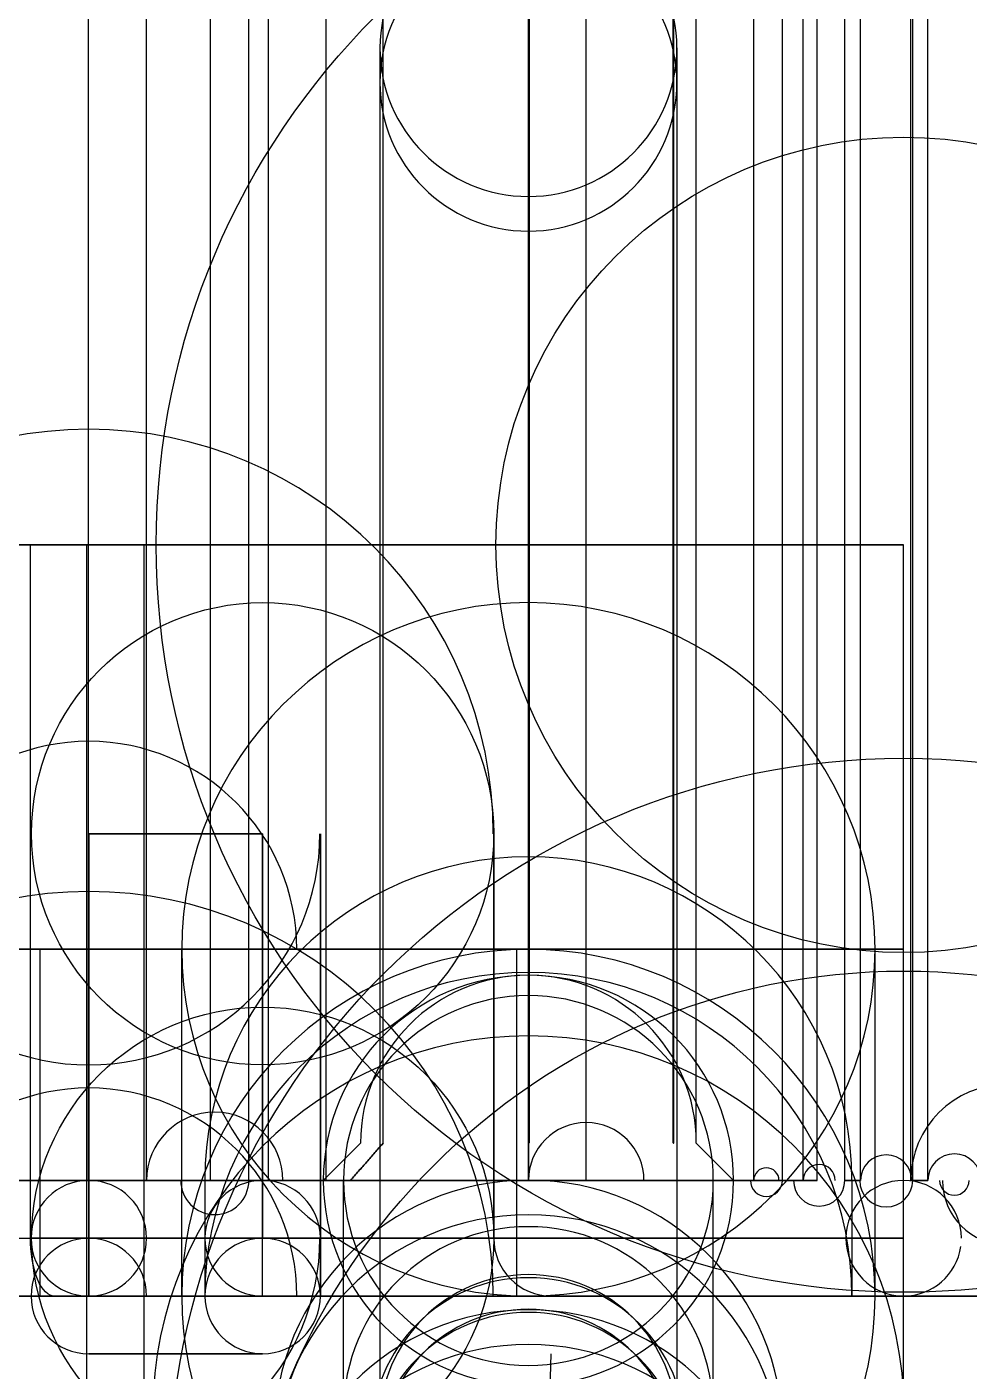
# Model space of a CAD drawing. Extents: x -93 to 93, y -188 to 102.
# Drawn here: x 73.16 to 81.31, y -104.65 to -93.02 of the extents above; entities that cross this region are included whole.
import ezdxf

# ---------------------------------------------------------------- set-up
doc = ezdxf.new("R2010")
doc.units = 0
doc.layers.add('Cut', color=7, linetype='CONTINUOUS')

msp = doc.modelspace()

# ---------------------------------------------------------------- linework, layer by layer
at = {"layer": 'Cut'}
for p, q in [((73.6935, -103, -26.2481), (73.6935, 17, -26.2481)), ((73.6935, -103, -26.2481), (73.6935, 17, -26.2481)), ((74.1935, -103, -26.7481), (74.1935, 17, -26.7481)), ((74.1935, -103, -26.7481), (74.1935, 17, -26.7481)), ((74.1954, -103, -22.5481), (74.1954, 17, -22.5481)), ((74.1954, -103, -22.5481), (74.1954, 17, -22.5481)), ((74.1954, -103, -21.1359), (74.1954, 17, -21.1359)), ((74.1954, -103, -21.1359), (74.1954, 17, -21.1359)), ((74.1954, -103, 21.1397), (74.1954, 17, 21.1397)), ((74.1954, -103, 21.1397), (74.1954, 17, 21.1397)), ((74.1954, -103, 22.5519), (74.1954, 17, 22.5519)), ((74.1954, -103, 22.5519), (74.1954, 17, 22.5519)), ((74.7491, -103, 26.7519), (74.7491, 17, 26.7519)), ((74.7491, -103, 26.7519), (74.7491, 17, 26.7519)), ((75.0805, -103, -20.6249), (75.0805, 17, -20.6249)), ((75.0805, -103, -20.6249), (75.0805, 17, -20.6249)), ((75.0805, -103, 20.6287), (75.0805, 17, 20.6287)), ((75.0805, -103, 20.6287), (75.0805, 17, 20.6287)), ((75.2491, -103, 26.2519), (75.2491, 17, 26.2519)), ((75.2491, -103, 26.2519), (75.2491, 17, 26.2519)), ((75.7491, -103, 26.7519), (75.7491, 17, 26.7519)), ((75.7491, -103, 26.7519), (75.7491, 17, 26.7519)), ((77.4999, -103, -17.3462), (77.4999, 17, -17.3462)), ((77.4999, -103, -17.3462), (77.4999, 17, -17.3462)), ((77.4999, -103, 17.35), (77.4999, 17, 17.35)), ((77.4999, -103, 17.35), (77.4999, 17, 17.35)), ((77.9999, -103, -16.8462), (77.9999, 17, -16.8462)), ((77.9999, -103, -16.8462), (77.9999, 17, -16.8462)), ((77.9999, -103, -15.1462), (77.9999, 17, -15.1462)), ((77.9999, -103, -15.1462), (77.9999, 17, -15.1462)), ((77.9999, -103, -13.6462), (77.9999, 17, -13.6462)), ((77.9999, -103, -13.6462), (77.9999, 17, -13.6462)), ((77.9999, -103, -11.9462), (77.9999, 17, -11.9462)), ((77.9999, -103, -11.9462), (77.9999, 17, -11.9462)), ((77.9999, -103, -10.4462), (77.9999, 17, -10.4462)), ((77.9999, -103, -10.4462), (77.9999, 17, -10.4462)), ((77.9999, -103, -8.74621), (77.9999, 17, -8.74621)), ((77.9999, -103, -8.74621), (77.9999, 17, -8.74621)), ((77.9999, -103, -7.24621), (77.9999, 17, -7.24621)), ((77.9999, -103, -7.24621), (77.9999, 17, -7.24621)), ((77.9999, -103, -5.54621), (77.9999, 17, -5.54621)), ((77.9999, -103, -5.54621), (77.9999, 17, -5.54621)), ((77.9999, -103, -4.04621), (77.9999, 17, -4.04621)), ((77.9999, -103, -4.04621), (77.9999, 17, -4.04621)), ((77.9999, -103, -2.34621), (77.9999, 17, -2.34621)), ((77.9999, -103, -2.34621), (77.9999, 17, -2.34621)), ((77.9999, -103, -0.846212), (77.9999, 17, -0.846212)), ((77.9999, -103, -0.846212), (77.9999, 17, -0.846212)), ((77.9999, -103, 0.85), (77.9999, 17, 0.85)), ((77.9999, -103, 0.85), (77.9999, 17, 0.85)), ((77.9999, -103, 2.35), (77.9999, 17, 2.35)), ((77.9999, -103, 2.35), (77.9999, 17, 2.35)), ((77.9999, -103, 4.05), (77.9999, 17, 4.05)), ((77.9999, -103, 4.05), (77.9999, 17, 4.05)), ((77.9999, -103, 5.55), (77.9999, 17, 5.55)), ((77.9999, -103, 5.55), (77.9999, 17, 5.55)), ((77.9999, -103, 7.25), (77.9999, 17, 7.25)), ((77.9999, -103, 7.25), (77.9999, 17, 7.25)), ((77.9999, -103, 8.75), (77.9999, 17, 8.75)), ((77.9999, -103, 8.75), (77.9999, 17, 8.75)), ((77.9999, -103, 10.45), (77.9999, 17, 10.45)), ((77.9999, -103, 10.45), (77.9999, 17, 10.45)), ((77.9999, -103, 11.95), (77.9999, 17, 11.95)), ((77.9999, -103, 11.95), (77.9999, 17, 11.95)), ((77.9999, -103, 13.65), (77.9999, 17, 13.65)), ((77.9999, -103, 13.65), (77.9999, 17, 13.65)), ((77.9999, -103, 15.15), (77.9999, 17, 15.15)), ((77.9999, -103, 15.15), (77.9999, 17, 15.15)), ((77.9999, -103, 16.85), (77.9999, 17, 16.85)), ((77.9999, -103, 16.85), (77.9999, 17, 16.85)), ((79.4499, -103, -26.7481), (79.4499, 17, -26.7481)), ((79.4499, -103, -26.7481), (79.4499, 17, -26.7481)), ((79.4499, -103, 26.7519), (79.4499, 17, 26.7519)), ((79.4499, -103, 26.7519), (79.4499, 17, 26.7519)), ((79.6974, -103, -26.735), (79.6974, 17, -26.735)), ((79.6974, -103, -26.735), (79.6974, 17, -26.735)), ((79.6974, -103, 26.7388), (79.6974, 17, 26.7388)), ((79.6974, -103, 26.7388), (79.6974, 17, 26.7388)), ((79.8778, -103, -26.6414), (79.8778, 17, -26.6414)), ((79.8778, -103, -26.6414), (79.8778, 17, -26.6414)), ((79.8778, -103, 26.6451), (79.8778, 17, 26.6451)), ((79.8778, -103, 26.6451), (79.8778, 17, 26.6451)), ((79.9999, -103, -16.8462), (79.9999, 17, -16.8462)), ((79.9999, -103, -16.8462), (79.9999, 17, -16.8462)), ((79.9999, -103, -15.1462), (79.9999, 17, -15.1462)), ((79.9999, -103, -15.1462), (79.9999, 17, -15.1462)), ((79.9999, -103, -13.6462), (79.9999, 17, -13.6462)), ((79.9999, -103, -13.6462), (79.9999, 17, -13.6462)), ((79.9999, -103, -11.9462), (79.9999, 17, -11.9462)), ((79.9999, -103, -11.9462), (79.9999, 17, -11.9462)), ((79.9999, -103, -10.4462), (79.9999, 17, -10.4462)), ((79.9999, -103, -10.4462), (79.9999, 17, -10.4462)), ((79.9999, -103, -8.74621), (79.9999, 17, -8.74621)), ((79.9999, -103, -8.74621), (79.9999, 17, -8.74621)), ((79.9999, -103, -7.24621), (79.9999, 17, -7.24621)), ((79.9999, -103, -7.24621), (79.9999, 17, -7.24621)), ((79.9999, -103, -5.54621), (79.9999, 17, -5.54621)), ((79.9999, -103, -5.54621), (79.9999, 17, -5.54621)), ((79.9999, -103, -4.04621), (79.9999, 17, -4.04621)), ((79.9999, -103, -4.04621), (79.9999, 17, -4.04621)), ((79.9999, -103, -2.34621), (79.9999, 17, -2.34621)), ((79.9999, -103, -2.34621), (79.9999, 17, -2.34621)), ((79.9999, -103, -0.846212), (79.9999, 17, -0.846212)), ((79.9999, -103, -0.846212), (79.9999, 17, -0.846212)), ((79.9999, -103, 0.85), (79.9999, 17, 0.85)), ((79.9999, -103, 0.85), (79.9999, 17, 0.85)), ((79.9999, -103, 2.35), (79.9999, 17, 2.35)), ((79.9999, -103, 2.35), (79.9999, 17, 2.35)), ((79.9999, -103, 4.05), (79.9999, 17, 4.05)), ((79.9999, -103, 4.05), (79.9999, 17, 4.05)), ((79.9999, -103, 5.55), (79.9999, 17, 5.55)), ((79.9999, -103, 5.55), (79.9999, 17, 5.55)), ((79.9999, -103, 7.25), (79.9999, 17, 7.25)), ((79.9999, -103, 7.25), (79.9999, 17, 7.25)), ((79.9999, -103, 8.75), (79.9999, 17, 8.75)), ((79.9999, -103, 8.75), (79.9999, 17, 8.75)), ((79.9999, -103, 10.45), (79.9999, 17, 10.45)), ((79.9999, -103, 10.45), (79.9999, 17, 10.45)), ((79.9999, -103, 11.95), (79.9999, 17, 11.95)), ((79.9999, -103, 11.95), (79.9999, 17, 11.95)), ((79.9999, -103, 13.65), (79.9999, 17, 13.65)), ((79.9999, -103, 13.65), (79.9999, 17, 13.65)), ((79.9999, -103, 15.15), (79.9999, 17, 15.15)), ((79.9999, -103, 15.15), (79.9999, 17, 15.15)), ((79.9999, -103, 16.85), (79.9999, 17, 16.85)), ((79.9999, -103, 16.85), (79.9999, 17, 16.85)), ((80.2377, -103, -26.7055), (80.2377, 17, -26.7055)), ((80.2377, -103, -26.7055), (80.2377, 17, -26.7055)), ((80.2377, -103, 26.7093), (80.2377, 17, 26.7093)), ((80.2377, -103, 26.7093), (80.2377, 17, 26.7093)), ((80.3746, -103, -26.8557), (80.3746, 17, -26.8557)), ((80.3746, -103, -26.8557), (80.3746, 17, -26.8557)), ((80.3746, -103, 26.8595), (80.3746, 17, 26.8595)), ((80.3746, -103, 26.8595), (80.3746, 17, 26.8595)), ((80.8088, -103, 22.3638), (80.8088, 17, 22.3638)), ((80.8088, -103, -22.36), (80.8088, 17, -22.36)), ((80.8088, -103, -22.36), (80.8088, 17, -22.36)), ((80.8088, -103, 22.3638), (80.8088, 17, 22.3638)), ((80.8259, -103, -26.8468), (80.8259, 17, -26.8468)), ((80.8259, -103, -26.8468), (80.8259, 17, -26.8468)), ((80.8259, -103, 26.8505), (80.8259, 17, 26.8505)), ((80.8259, -103, 26.8505), (80.8259, 17, 26.8505)), ((80.9567, -103, -26.6913), (80.9567, 17, -26.6913)), ((80.9567, -103, -26.6913), (80.9567, 17, -26.6913)), ((80.9567, -103, 26.695), (80.9567, 17, 26.695)), ((80.9567, -103, 26.695), (80.9567, 17, 26.695)), ((76.2416, -102.678, -21.2716), (76.2416, 16.678, -21.2716)), ((76.2416, -102.678, -21.2716), (76.2416, 16.678, -21.2716)), ((76.2416, -102.678, 21.2754), (76.2416, 16.678, 21.2754)), ((76.2416, -102.678, 21.2754), (76.2416, 16.678, 21.2754)), ((77.4999, -102.678, 20.5489), (77.4999, 16.678, 20.5489)), ((77.4999, -102.678, -23.4511), (77.4999, 16.678, -23.4511)), ((77.4999, -102.678, -23.4511), (77.4999, 16.678, -23.4511)), ((77.4999, -102.678, -20.5451), (77.4999, 16.678, -20.5451)), ((77.4999, -102.678, -20.5451), (77.4999, 16.678, -20.5451)), ((77.4999, -102.678, 20.5489), (77.4999, 16.678, 20.5489)), ((77.4999, -102.678, 23.4549), (77.4999, 16.678, 23.4549)), ((77.4999, -102.678, 23.4549), (77.4999, 16.678, 23.4549)), ((78.7583, -102.678, -22.7246), (78.7583, 16.678, -22.7246)), ((78.7583, -102.678, -22.7246), (78.7583, 16.678, -22.7246)), ((78.7583, -102.678, 22.7284), (78.7583, 16.678, 22.7284)), ((78.7583, -102.678, 22.7284), (78.7583, 16.678, 22.7284)), ((78.953, -102.678, 22.0019), (78.953, 16.678, 22.0019)), ((78.953, -102.678, -21.9981), (78.953, 16.678, -21.9981)), ((78.953, -102.678, -21.9981), (78.953, 16.678, -21.9981)), ((78.953, -102.678, 22.0019), (78.953, 16.678, 22.0019)), ((77.5052, -89.2, -23.4481), (77.5052, -102.675, -23.4481)), ((77.5052, -102.675, 23.4519), (77.5052, -89.2, 23.4519)), ((77.5052, -102.675, 23.4519), (77.5052, -89.2, 23.4519)), ((77.5052, -89.2, -23.4481), (77.5052, -102.675, -23.4481)), ((78.753, -102.675, -22.7277), (78.753, -89.2, -22.7277)), ((78.753, -89.2, 22.7315), (78.753, -102.675, 22.7315)), ((78.753, -89.2, 22.7315), (78.753, -102.675, 22.7315)), ((78.753, -102.675, -22.7277), (78.753, -89.2, -22.7277)), ((76.2151, -93.2, 20.8119), (76.2151, -105.1, 20.8119)), ((76.2151, -93.2, 20.8119), (76.2151, -105.1, 20.8119)), ((78.7849, -93.2, 23.1881), (78.7849, -105.1, 23.1881)), ((78.7849, -93.2, 23.1881), (78.7849, -105.1, 23.1881)), ((76.215, -93.5, -23.1862), (76.215, -105.4, -23.1862)), ((76.215, -93.5, -23.1862), (76.215, -105.4, -23.1862)), ((78.7848, -93.5, -20.81), (78.7848, -105.4, -20.81)), ((78.7848, -93.5, -20.81), (78.7848, -105.4, -20.81)), ((80.7469, -97.5, 30.55), (-80.7469, -97.5, 30.55)), ((80.7469, -97.5, 27.55), (-80.7469, -97.5, 27.55)), ((80.7469, -97.5, 30.55), (-80.7469, -97.5, 30.55)), ((80.7469, -97.5, 27.55), (-80.7469, -97.5, 27.55)), ((-73.6752, -97.5, -30.05), (73.6752, -97.5, -30.05)), ((-73.6752, -97.5, -30.05), (73.6752, -97.5, -30.05)), ((72.6905, -97.5, -27.05), (73.1905, -97.5, -27.55)), ((72.6905, -97.5, -27.05), (73.1905, -97.5, -27.55)), ((73.1905, -97.5, -27.55), (80.7469, -97.5, -27.55)), ((73.1905, -97.5, -27.55), (80.7469, -97.5, -27.55)), ((73.1905, -103.5, -27.55), (73.1905, -97.5, -27.55)), ((73.1905, -103.5, -27.55), (73.1905, -97.5, -27.55)), ((73.6752, -97.5, -30.05), (73.6752, -105.264, -30.05)), ((74.1752, -97.5, -30.55), (73.6752, -97.5, -30.05)), ((73.6752, -97.5, -30.05), (73.6752, -105.264, -30.05)), ((74.1752, -97.5, -30.55), (73.6752, -97.5, -30.05)), ((74.1752, -105.264, -30.55), (74.1752, -97.5, -30.55)), ((74.1752, -97.5, -30.55), (80.7469, -97.5, -30.55)), ((74.1752, -97.5, -30.55), (80.7469, -97.5, -30.55)), ((74.1752, -105.264, -30.55), (74.1752, -97.5, -30.55)), ((80.7469, -105.264, 30.55), (80.7469, -97.5, 30.55)), ((80.7469, -105.264, 30.55), (80.7469, -97.5, 30.55)), ((80.7469, -105.264, -30.55), (80.7469, -97.5, -30.55)), ((80.7469, -105.264, -30.55), (80.7469, -97.5, -30.55)), ((80.7469, -103.5, 27.55), (80.7469, -97.5, 27.55)), ((80.7469, -103.5, 27.55), (80.7469, -97.5, 27.55)), ((80.7469, -103.5, -27.55), (80.7469, -97.5, -27.55)), ((80.7469, -103.5, -27.55), (80.7469, -97.5, -27.55)), ((73.6954, -103.5, -16.1881), (73.6954, -100, -16.1881)), ((73.6954, -100, 16.1881), (73.6954, -103.5, 16.1881)), ((75.2, -100, 14.6881), (73.6954, -100, 14.6881)), ((73.6954, -100, -14.6881), (75.2, -100, -14.6881)), ((73.6954, -100, 16.1881), (75.2, -100, 16.1881)), ((75.2, -100, -16.1881), (73.6954, -100, -16.1881)), ((73.6954, -103.5, -16.1881), (73.6954, -100, -16.1881)), ((75.2, -100, -16.1881), (73.6954, -100, -16.1881)), ((73.6954, -100, 16.1881), (75.2, -100, 16.1881)), ((73.6954, -100, 16.1881), (73.6954, -103.5, 16.1881)), ((73.6954, -100, 14.6881), (73.6954, -104, 14.6881)), ((73.6954, -104, -14.6881), (73.6954, -100, -14.6881)), ((73.6954, -100, 14.6881), (73.6954, -104, 14.6881)), ((75.2, -100, 14.6881), (73.6954, -100, 14.6881)), ((73.6954, -100, -14.6881), (75.2, -100, -14.6881)), ((73.6954, -104, -14.6881), (73.6954, -100, -14.6881)), ((75.2, -103.5, -16.1881), (75.2, -100, -16.1881)), ((75.2, -100, 16.1881), (75.2, -103.5, 16.1881)), ((75.2, -103.5, -16.1881), (75.2, -100, -16.1881)), ((75.2, -100, 16.1881), (75.2, -103.5, 16.1881)), ((75.2, -104, 14.6881), (75.2, -100, 14.6881)), ((75.2, -104, 14.6881), (75.2, -100, 14.6881)), ((75.2, -104, -14.6881), (75.2, -100, -14.6881)), ((75.2, -104, -14.6881), (75.2, -100, -14.6881)), ((75.7, -100, -14.1881), (75.7, -100, 14.1881)), ((75.7, -100, 14.1881), (75.7, -104, 14.1881)), ((75.7, -100, -14.1881), (75.7, -100, 14.1881)), ((75.7, -104, -14.1881), (75.7, -100, -14.1881)), ((75.7, -100, 14.1881), (75.7, -104, 14.1881)), ((75.7, -104, -14.1881), (75.7, -100, -14.1881)), ((77.2, -100, -14.1881), (77.2, -103.5, -14.1881)), ((77.2, -100, -14.1881), (77.2, -103.5, -14.1881)), ((77.2, -100, 14.1881), (77.2, -100, -14.1881)), ((77.2, -103.5, 14.1881), (77.2, -100, 14.1881)), ((77.2, -103.5, 14.1881), (77.2, -100, 14.1881)), ((77.2, -100, 14.1881), (77.2, -100, -14.1881)), ((80.7469, -101, 27.35), (-80.7469, -101, 27.35)), ((80.7469, -101, 27.35), (-80.7469, -101, 27.35)), ((72.7733, -101, -26.85), (73.2733, -101, -27.35)), ((72.7733, -101, -26.85), (73.2733, -101, -27.35)), ((73.2733, -101, -27.35), (80.7469, -101, -27.35)), ((73.2733, -104, -27.35), (73.2733, -101, -27.35)), ((73.2733, -101, -27.35), (80.7469, -101, -27.35)), ((73.2733, -104, -27.35), (73.2733, -101, -27.35)), ((73.6954, -101, -16.3881), (75.2, -101, -16.3881)), ((75.2, -101, 16.3881), (73.6954, -101, 16.3881)), ((73.6954, -104, -16.3881), (73.6954, -101, -16.3881)), ((73.6954, -101, -16.3881), (75.2, -101, -16.3881)), ((73.6954, -104, -16.3881), (73.6954, -101, -16.3881)), ((75.2, -101, 16.3881), (73.6954, -101, 16.3881)), ((73.6954, -104, 16.3881), (73.6954, -101, 16.3881)), ((73.6954, -104, 16.3881), (73.6954, -101, 16.3881)), ((74.5, -104, 22), (74.5, -101, 22)), ((74.5, -104, -22), (74.5, -101, -22)), ((74.5, -104, -22), (74.5, -101, -22)), ((74.5, -104, 22), (74.5, -101, 22)), ((75.2, -104, -16.3881), (75.2, -101, -16.3881)), ((75.2, -104, -16.3881), (75.2, -101, -16.3881)), ((75.2, -104, 16.3881), (75.2, -101, 16.3881)), ((75.2, -104, 16.3881), (75.2, -101, 16.3881)), ((77.4, -101, -14.1881), (77.4, -101, 14.1881)), ((77.4, -104, -14.1881), (77.4, -101, -14.1881)), ((77.4, -101, -14.1881), (77.4, -101, 14.1881)), ((77.4, -104, -14.1881), (77.4, -101, -14.1881)), ((77.4, -104, 14.1881), (77.4, -101, 14.1881)), ((77.4, -104, 14.1881), (77.4, -101, 14.1881)), ((80.5, -104, 22), (80.5, -101, 22)), ((80.5, -104, -22), (80.5, -101, -22)), ((80.5, -104, -22), (80.5, -101, -22)), ((80.5, -104, 22), (80.5, -101, 22)), ((80.7469, -104, -27.35), (80.7469, -101, -27.35)), ((80.7469, -104, -27.35), (80.7469, -101, -27.35)), ((80.7469, -104, 27.35), (80.7469, -101, 27.35)), ((80.7469, -104, 27.35), (80.7469, -101, 27.35)), ((76.0469, -102.678, -21.9981), (75.7249, -103, -21.9981)), ((76.0469, -102.678, 22.0019), (75.7249, -103, 22.0019)), ((76.0469, -102.678, 22.0019), (75.7249, -103, 22.0019)), ((76.0469, -102.678, -21.9981), (75.7249, -103, -21.9981)), ((77.4999, -103, -20.2231), (77.4999, -102.678, -20.5451)), ((77.4999, -103, -20.2231), (77.4999, -102.678, -20.5451)), ((77.4999, -102.678, 20.5489), (77.4999, -103, 20.2269)), ((77.4999, -102.678, 20.5489), (77.4999, -103, 20.2269)), ((78.953, -102.678, -21.9981), (79.2749, -103, -21.9981)), ((78.953, -102.678, -21.9981), (79.2749, -103, -21.9981)), ((78.953, -102.678, 22.0019), (79.2749, -103, 22.0019)), ((78.953, -102.678, 22.0019), (79.2749, -103, 22.0019)), ((74.7491, -103, 26.7519), (-74.7493, -103, 26.7519)), ((74.7491, -103, 26.7519), (-74.7493, -103, 26.7519)), ((-73.6936, -103, -26.2481), (73.6935, -103, -26.2481)), ((-73.6936, -103, -26.2481), (73.6935, -103, -26.2481)), ((73.6935, -103, -26.2481), (74.1935, -103, -26.7481)), ((73.6935, -103, -26.2481), (74.1935, -103, -26.7481)), ((74.1935, -103, -26.7481), (79.4499, -103, -26.7481)), ((74.1935, -103, -26.7481), (79.4499, -103, -26.7481)), ((74.1954, -103, -22.5481), (74.1954, -103, -21.1359)), ((74.1954, -103, 21.1397), (74.1954, -103, 22.5519)), ((74.1954, -103, -22.5481), (74.1954, -103, -21.1359)), ((74.1954, -103, 21.1397), (74.1954, -103, 22.5519)), ((74.7, -103, -22), (74.7, -104, -22)), ((74.7, -103, 22), (74.7, -104, 22)), ((74.7, -103, -22), (74.7, -104, -22)), ((74.7, -103, 22), (74.7, -104, 22)), ((75.2491, -103, 26.2519), (74.7491, -103, 26.7519)), ((75.2491, -103, 26.2519), (74.7491, -103, 26.7519)), ((75.0805, -103, -20.6249), (75.9603, -103, -21.1149)), ((75.9603, -103, 21.1187), (75.0805, -103, 20.6287)), ((75.0805, -103, -20.6249), (75.9603, -103, -21.1149)), ((75.9603, -103, 21.1187), (75.0805, -103, 20.6287)), ((75.7491, -103, 26.7519), (75.2491, -103, 26.2519)), ((75.7491, -103, 26.7519), (75.2491, -103, 26.2519)), ((79.4499, -103, 26.7519), (75.7491, -103, 26.7519)), ((79.4499, -103, 26.7519), (75.7491, -103, 26.7519)), ((75.9, -105, -22), (75.9, -103, -22)), ((75.9, -105, 22), (75.9, -103, 22)), ((75.9, -105, -22), (75.9, -103, -22)), ((75.9, -105, 22), (75.9, -103, 22)), ((77.4999, -103, 17.35), (77.4999, -103, 20.2269)), ((77.4999, -103, -20.2231), (77.4999, -103, -17.3462)), ((77.4999, -103, -20.2231), (77.4999, -103, -17.3462)), ((77.4999, -103, 17.35), (77.4999, -103, 20.2269)), ((79.9999, -103, 16.85), (77.9999, -103, 16.85)), ((77.9999, -103, 15.15), (79.9999, -103, 15.15)), ((77.9999, -103, 13.65), (77.9999, -103, 15.15)), ((79.9999, -103, 13.65), (77.9999, -103, 13.65)), ((77.9999, -103, 11.95), (79.9999, -103, 11.95)), ((77.9999, -103, 10.45), (77.9999, -103, 11.95)), ((79.9999, -103, 10.45), (77.9999, -103, 10.45)), ((77.9999, -103, 8.75), (79.9999, -103, 8.75)), ((77.9999, -103, 7.25), (77.9999, -103, 8.75)), ((79.9999, -103, 7.25), (77.9999, -103, 7.25)), ((77.9999, -103, 5.55), (79.9999, -103, 5.55)), ((77.9999, -103, 4.05), (77.9999, -103, 5.55)), ((79.9999, -103, 4.05), (77.9999, -103, 4.05)), ((77.9999, -103, 2.35), (79.9999, -103, 2.35)), ((77.9999, -103, 0.85), (77.9999, -103, 2.35)), ((79.9999, -103, 0.85), (77.9999, -103, 0.85)), ((77.9999, -103, -0.846212), (79.9999, -103, -0.846212)), ((77.9999, -103, -2.34621), (77.9999, -103, -0.846212)), ((79.9999, -103, -2.34621), (77.9999, -103, -2.34621)), ((77.9999, -103, -4.04621), (79.9999, -103, -4.04621)), ((77.9999, -103, -5.54621), (77.9999, -103, -4.04621)), ((79.9999, -103, -5.54621), (77.9999, -103, -5.54621)), ((77.9999, -103, -7.24621), (79.9999, -103, -7.24621)), ((77.9999, -103, -8.74621), (77.9999, -103, -7.24621)), ((79.9999, -103, -8.74621), (77.9999, -103, -8.74621)), ((77.9999, -103, -10.4462), (79.9999, -103, -10.4462)), ((77.9999, -103, -11.9462), (77.9999, -103, -10.4462)), ((79.9999, -103, -11.9462), (77.9999, -103, -11.9462)), ((77.9999, -103, -13.6462), (79.9999, -103, -13.6462)), ((77.9999, -103, -15.1462), (77.9999, -103, -13.6462)), ((79.9999, -103, -15.1462), (77.9999, -103, -15.1462)), ((77.9999, -103, -16.8462), (79.9999, -103, -16.8462)), ((77.9999, -103, -16.8462), (79.9999, -103, -16.8462)), ((79.9999, -103, -15.1462), (77.9999, -103, -15.1462)), ((77.9999, -103, -15.1462), (77.9999, -103, -13.6462)), ((77.9999, -103, -13.6462), (79.9999, -103, -13.6462)), ((79.9999, -103, -11.9462), (77.9999, -103, -11.9462)), ((77.9999, -103, -11.9462), (77.9999, -103, -10.4462)), ((77.9999, -103, -10.4462), (79.9999, -103, -10.4462)), ((79.9999, -103, -8.74621), (77.9999, -103, -8.74621)), ((77.9999, -103, -8.74621), (77.9999, -103, -7.24621)), ((77.9999, -103, -7.24621), (79.9999, -103, -7.24621)), ((79.9999, -103, -5.54621), (77.9999, -103, -5.54621)), ((77.9999, -103, -5.54621), (77.9999, -103, -4.04621)), ((77.9999, -103, -4.04621), (79.9999, -103, -4.04621)), ((79.9999, -103, -2.34621), (77.9999, -103, -2.34621)), ((77.9999, -103, -2.34621), (77.9999, -103, -0.846212)), ((77.9999, -103, -0.846212), (79.9999, -103, -0.846212)), ((79.9999, -103, 0.85), (77.9999, -103, 0.85)), ((77.9999, -103, 0.85), (77.9999, -103, 2.35)), ((77.9999, -103, 2.35), (79.9999, -103, 2.35)), ((79.9999, -103, 4.05), (77.9999, -103, 4.05)), ((77.9999, -103, 4.05), (77.9999, -103, 5.55)), ((77.9999, -103, 5.55), (79.9999, -103, 5.55)), ((79.9999, -103, 7.25), (77.9999, -103, 7.25)), ((77.9999, -103, 7.25), (77.9999, -103, 8.75)), ((77.9999, -103, 8.75), (79.9999, -103, 8.75)), ((79.9999, -103, 10.45), (77.9999, -103, 10.45)), ((77.9999, -103, 10.45), (77.9999, -103, 11.95)), ((77.9999, -103, 11.95), (79.9999, -103, 11.95)), ((79.9999, -103, 13.65), (77.9999, -103, 13.65)), ((77.9999, -103, 13.65), (77.9999, -103, 15.15)), ((77.9999, -103, 15.15), (79.9999, -103, 15.15)), ((79.9999, -103, 16.85), (77.9999, -103, 16.85)), ((79.1, -105, -22), (79.1, -103, -22)), ((79.1, -105, 22), (79.1, -103, 22)), ((79.1, -105, -22), (79.1, -103, -22)), ((79.1, -105, 22), (79.1, -103, 22)), ((79.6974, -103, -26.735), (79.8778, -103, -26.6414)), ((79.8778, -103, 26.6451), (79.6974, -103, 26.7388)), ((79.6974, -103, -26.735), (79.8778, -103, -26.6414)), ((79.8778, -103, 26.6451), (79.6974, -103, 26.7388)), ((79.9999, -103, 15.15), (79.9999, -103, 16.85)), ((79.9999, -103, 11.95), (79.9999, -103, 13.65)), ((79.9999, -103, 8.75), (79.9999, -103, 10.45)), ((79.9999, -103, 5.55), (79.9999, -103, 7.25)), ((79.9999, -103, 2.35), (79.9999, -103, 4.05)), ((79.9999, -103, -0.846212), (79.9999, -103, 0.85)), ((79.9999, -103, -4.04621), (79.9999, -103, -2.34621)), ((79.9999, -103, -7.24621), (79.9999, -103, -5.54621)), ((79.9999, -103, -10.4462), (79.9999, -103, -8.74621)), ((79.9999, -103, -13.6462), (79.9999, -103, -11.9462)), ((79.9999, -103, -16.8462), (79.9999, -103, -15.1462)), ((79.9999, -103, -16.8462), (79.9999, -103, -15.1462)), ((79.9999, -103, -13.6462), (79.9999, -103, -11.9462)), ((79.9999, -103, -10.4462), (79.9999, -103, -8.74621)), ((79.9999, -103, -7.24621), (79.9999, -103, -5.54621)), ((79.9999, -103, -4.04621), (79.9999, -103, -2.34621)), ((79.9999, -103, -0.846212), (79.9999, -103, 0.85)), ((79.9999, -103, 2.35), (79.9999, -103, 4.05)), ((79.9999, -103, 5.55), (79.9999, -103, 7.25)), ((79.9999, -103, 8.75), (79.9999, -103, 10.45)), ((79.9999, -103, 11.95), (79.9999, -103, 13.65)), ((79.9999, -103, 15.15), (79.9999, -103, 16.85)), ((80.2377, -103, -26.7055), (80.3746, -103, -26.8557)), ((80.3746, -103, 26.8595), (80.2377, -103, 26.7093)), ((80.2377, -103, -26.7055), (80.3746, -103, -26.8557)), ((80.3746, -103, 26.8595), (80.2377, -103, 26.7093)), ((80.3, -103, -22), (80.3, -104, -22)), ((80.3, -103, 22), (80.3, -104, 22)), ((80.3, -103, -22), (80.3, -104, -22)), ((80.3, -103, 22), (80.3, -104, 22)), ((80.8259, -103, -26.8468), (80.9567, -103, -26.6913)), ((80.9567, -103, 26.695), (80.8259, -103, 26.8505)), ((80.8259, -103, -26.8468), (80.9567, -103, -26.6913)), ((80.9567, -103, 26.695), (80.8259, -103, 26.8505)), ((-80.7469, -103.5, 27.55), (80.7469, -103.5, 27.55)), ((-80.7469, -103.5, 27.55), (80.7469, -103.5, 27.55)), ((72.6905, -103.5, -27.05), (73.1905, -103.5, -27.55)), ((72.6905, -103.5, -27.05), (73.1905, -103.5, -27.55)), ((80.7469, -103.5, -27.55), (73.1905, -103.5, -27.55)), ((80.7469, -103.5, -27.55), (73.1905, -103.5, -27.55)), ((73.6954, -103.5, -16.1881), (75.2, -103.5, -16.1881)), ((75.2, -103.5, 16.1881), (73.6954, -103.5, 16.1881)), ((73.6954, -103.5, -16.1881), (75.2, -103.5, -16.1881)), ((75.2, -103.5, 16.1881), (73.6954, -103.5, 16.1881)), ((77.2, -103.5, 14.1881), (77.2, -103.5, -14.1881)), ((77.2, -103.5, 14.1881), (77.2, -103.5, -14.1881)), ((80.7469, -104, 27.05), (-80.7469, -104, 27.05)), ((80.7469, -104, 27.05), (-80.7469, -104, 27.05)), ((80.7469, -104, 27.35), (-80.7469, -104, 27.35)), ((80.7469, -104, 27.35), (-80.7469, -104, 27.35)), ((72.7733, -104, -26.85), (73.2733, -104, -27.35)), ((72.7733, -104, -26.85), (73.2733, -104, -27.35)), ((72.8976, -104, -26.55), (73.3976, -104, -27.05)), ((72.8976, -104, -26.55), (73.3976, -104, -27.05)), ((73.2733, -104, -27.35), (80.7469, -104, -27.35)), ((73.2733, -104, -27.35), (80.7469, -104, -27.35)), ((73.3976, -104, -27.05), (80.7469, -104, -27.05)), ((73.3976, -104, -27.05), (80.7469, -104, -27.05)), ((75.2, -104, -16.6881), (73.6954, -104, -16.6881)), ((73.6954, -104, 16.6881), (75.2, -104, 16.6881)), ((75.2, -104, -16.6881), (73.6954, -104, -16.6881)), ((73.6954, -104, 16.6881), (75.2, -104, 16.6881)), ((73.6954, -104, 14.6881), (75.2, -104, 14.6881)), ((75.2, -104, -14.6881), (73.6954, -104, -14.6881)), ((73.6954, -104, 14.6881), (75.2, -104, 14.6881)), ((75.2, -104, -14.6881), (73.6954, -104, -14.6881)), ((75.2, -104, 16.3881), (73.6954, -104, 16.3881)), ((73.6954, -104, -16.3881), (75.2, -104, -16.3881)), ((73.6954, -104, -16.3881), (75.2, -104, -16.3881)), ((75.2, -104, 16.3881), (73.6954, -104, 16.3881)), ((75.7, -104, 14.1881), (75.7, -104, -14.1881)), ((75.7, -104, 14.1881), (75.7, -104, -14.1881)), ((77.4, -104, -14.1881), (77.4, -104, 14.1881)), ((77.4, -104, -14.1881), (77.4, -104, 14.1881)), ((77.7, -104, 14.1881), (77.7, -104, -14.1881)), ((77.7, -104, 14.1881), (77.7, -104, -14.1881)), ((75.2, -104.5, 14.1881), (73.6954, -104.5, 14.1881)), ((73.6954, -104.5, -14.1881), (75.2, -104.5, -14.1881)), ((75.2, -104.5, 14.1881), (73.6954, -104.5, 14.1881)), ((73.6954, -104.5, -14.1881), (75.2, -104.5, -14.1881)), ((75.2, -104.5, 14.1881), (75.2, -104.5, -14.1881)), ((75.2, -104.5, 14.1881), (75.2, -104.5, -14.1881))]:
    msp.add_line(p, q, dxfattribs=at)
for centre, radius, start, end in [((-7.5, -97.5, -9.05), 81.347, 180, 180), ((-7.5, -97.5, -9.05), 81.347, 180, 180), ((-7.5, -97.5, -9.05), 81.2999, 180, 180), ((-7.5, -97.5, -9.05), 81.2999, 180, 180), ((7.5, -97.5, 9.05), 81.2999, 0, 0), ((7.5, -97.5, 9.05), 81.2999, 0, 0), ((7.5, -97.5, -9.05), 79.7144, 0, 0), ((7.5, -97.5, -9.05), 79.7144, 0, 0), ((7.5, -97.5, -9.05), 78.347, 0, 0), ((7.5, -97.5, -9.05), 78.347, 0, 0), ((7.5, -97.5, 9.05), 78.2999, 0, 0), ((7.5, -97.5, 9.05), 78.2999, 0, 0), ((7.5, -97.5, -9.05), 76.7746, 0, 0), ((7.5, -97.5, -9.05), 76.7746, 0, 0), ((7.5, -101, -9.05), 78.147, 0, 0), ((7.5, -101, -9.05), 78.147, 0, 0), ((7.5, -101, 9.05), 78.0999, 0, 0), ((7.5, -101, 9.05), 78.0999, 0, 0), ((-7.5, -105.264, -9.05), 81.347, 180, 180), ((-7.5, -105.264, -9.05), 81.347, 180, 180), ((-7.5, -105.264, -9.05), 81.2999, 180, 180), ((-7.5, -105.264, -9.05), 81.2999, 180, 180), ((7.5, -105.264, 9.05), 81.2999, 0, 0), ((7.5, -105.264, 9.05), 81.2999, 0, 0), ((7.5, -101, -9.05), 76.5787, 0, 0), ((7.5, -101, -9.05), 76.5787, 0, 0), ((-7.5, -105.711, -9.05), 81.2414, 180, 180), ((-7.5, -105.711, -9.05), 81.2414, 180, 180), ((-7.5, -105.711, -9.05), 81.1944, 180, 180), ((-7.5, -105.711, -9.05), 81.1944, 180, 180), ((7.5, -105.711, -9.05), 81.2414, 0, 0), ((7.5, -105.711, -9.05), 81.2414, 0, 0), ((7.5, -105.711, 9.05), 81.1944, 0, 0), ((7.5, -105.711, 9.05), 81.1944, 0, 0), ((7.5, -103.5, -9.05), 78.347, 0, 0), ((7.5, -103.5, -9.05), 78.347, 0, 0), ((7.5, -103.5, -9.05), 78.2999, 0, 0), ((7.5, -103.5, -9.05), 78.2999, 0, 0), ((7.5, -105.264, -9.05), 79.7144, 0, 0), ((7.5, -105.264, -9.05), 79.7144, 0, 0), ((7.49993, -103, -14.4481), 77.5, 0, 0), ((7.49993, -103, 9.05189), 77.5, 0, 0), ((7.49993, -103, -14.4481), 77.5, 0, 0), ((7.49993, -103, 9.05189), 77.5, 0, 0), ((7.49993, -103, -9.04811), 77.4999, 0, 0), ((7.49993, -103, 14.4519), 77.4999, 0, 0), ((7.49993, -103, -9.04811), 77.4999, 0, 0), ((7.49993, -103, 14.4519), 77.4999, 0, 0), ((7.5, -104, -9.05), 78.147, 0, 0), ((7.5, -104, -9.05), 78.147, 0, 0), ((7.5, -104, 9.05), 78.0999, 0, 0), ((7.5, -104, 9.05), 78.0999, 0, 0), ((7.5, -105.711, -9.05), 79.611, 0, 0), ((7.5, -105.711, -9.05), 79.611, 0, 0), ((7.5, -106.947, -9.05), 80.6234, 0, 0), ((7.5, -106.947, -9.05), 80.6234, 0, 0), ((7.5, -106.947, 9.05), 80.5763, 0, 0), ((7.5, -106.947, 9.05), 80.5763, 0, 0), ((7.5, -103.5, 9.05), 76.7746, 0, 0), ((7.5, -103.5, 9.05), 76.7746, 0, 0), ((7.5, -104, -9.05), 76.5787, 0, 0), ((7.5, -104, -9.05), 76.5787, 0, 0), ((7.5, -104, -9.05), 76.2847, 0, 0), ((7.5, -104, -9.05), 76.2847, 0, 0), ((7.5, -106.947, -9.05), 79.0053, 0, 0), ((7.5, -106.947, -9.05), 79.0053, 0, 0), ((7.5, -107.5, -9.05), 78.1289, 0, 0), ((7.5, -107.5, -9.05), 78.1289, 0, 0), ((80.7469, -97.5, 23.95), 6.46754, 0, -3.77681e-13), ((80.7469, -97.5, 23.95), 6.46754, 0, -3.77681e-13), ((77.5, -93.2, 22), 1.2849, 0, 180), ((77.5, -93.2, 22), 1.2849, 0, 180), ((77.4999, -93.5, -21.9981), 1.2849, 0, 180), ((77.4999, -93.5, -21.9981), 1.2849, 0, 180), ((77.5, -93.2, 22), 1.2849, 180, 0), ((77.5, -93.2, 22), 1.2849, 180, 0), ((77.4999, -93.5, -21.9981), 1.2849, 180, 0), ((77.4999, -93.5, -21.9981), 1.2849, 180, 0), ((80.7469, -97.5, 23.95), 3.52775, 0, -2.30805e-13), ((80.7469, -97.5, 23.95), 3.52775, 0, -2.30805e-13), ((73.6954, -100, -18.1881), 3.5, 0, 180), ((73.6954, -100, -18.1881), 3.5, 0, 180), ((80.7469, -97.5, -23.95), 0, 0, -3.77681e-13), ((80.7469, -97.5, -23.95), 0, 0, -2.30805e-13), ((80.7469, -97.5, -23.95), 0, 0, -3.77681e-13), ((80.7469, -97.5, -23.95), 0, 0, -2.30805e-13), ((80.7469, -101, 23.95), 3.33176, 0, 0), ((80.7469, -101, 23.95), 3.33176, 0, 0), ((75.2, -100, 14.1881), 2, 0, -4.07111e-13), ((75.2, -100, 14.1881), 2, 0, -4.07111e-13), ((77.5, -101, -22), 3, 0, 180), ((77.5, -101, 22), 3, 0, 180), ((77.5, -101, -22), 3, 0, 180), ((77.5, -101, 22), 3, 0, 180), ((75.2, -101, 14.1881), 2.2, 0, 0), ((75.2, -101, 14.1881), 2.2, 0, 0), ((80.7469, -105.264, 23.95), 6.46754, -5.03574e-13, 0), ((80.7469, -105.264, 23.95), 6.46754, -5.03574e-13, 0), ((73.6954, -101, -18.1881), 1.8, 0, 180), ((73.6954, -101, -18.1881), 1.8, 0, 180), ((78.0252, -103, 19.9319), 3.69621, 0, 0), ((78.0252, -103, -19.9282), 3.69621, 0, 0), ((78.0252, -103, -19.9282), 3.69621, 0, 0), ((78.0252, -103, 19.9319), 3.69621, 0, 0), ((78.0252, -103, 19.9319), 3.65051, 0, 0), ((78.0252, -103, 19.9319), 3.65051, 0, 0), ((80.7469, -105.711, 23.95), 6.36409, 0, -3.8382e-13), ((80.7469, -105.711, 23.95), 6.36409, 0, -3.8382e-13), ((75.2, -100, 14.1881), 0.5, 0, 0), ((75.2, -100, 14.1881), 0.5, 0, 0), ((73.6954, -100, 18.1881), 2, 180, 0), ((73.6954, -100, 18.1881), 2, 180, 0), ((73.6954, -100, -18.1881), 5.68434e-14, 180, 0), ((73.6954, -100, 18.1881), 0, 0, 180), ((73.6954, -100, -18.1881), 5.68434e-14, 180, 0), ((73.6954, -100, 18.1881), 0, 0, 180), ((75.2, -100, -14.1881), 0, 0, -4.07111e-13), ((75.2, -100, -14.1881), 0, 0, 0), ((75.2, -100, -14.1881), 0, 0, -4.07111e-13), ((75.2, -100, -14.1881), 0, 0, 0), ((80.7469, -103.5, -23.95), 3.52775, -4.6161e-13, 0), ((80.7469, -103.5, -23.95), 3.52775, -4.6161e-13, 0), ((77.5, -103, -22), 2.8, 0, 180), ((77.5, -103, 22), 2.8, 0, 180), ((77.5, -103, -22), 2.8, 0, 180), ((77.5, -103, -22), 2.8, 0, 180), ((77.5, -103, 22), 2.8, 0, 180), ((77.5, -103, 22), 2.8, 0, 180), ((77.5, -103, -22), 2.8, 0, 180), ((77.5, -103, 22), 2.8, 0, 180), ((78.0252, -103, -19.9282), 2.78352, 0, 0), ((78.0252, -103, -19.9282), 2.78352, 0, 0), ((73.6954, -104, -18.1881), 3.5, 0, 180), ((73.6954, -104, -18.1881), 3.5, 0, 180), ((80.7469, -104, 23.95), 3.33176, 0, 0), ((80.7469, -104, 23.95), 3.33176, 0, 0), ((73.6954, -101, 18.1881), 0, 180, 0), ((73.6954, -101, 18.1881), 0, 180, 0), ((77.5, -101, 22), 3, 180, 0), ((77.5, -101, -22), 3, 180, 0), ((77.5, -104, -22), 3, 0, 180), ((77.5, -104, 22), 3, 0, 180), ((77.5, -101, -22), 3, 180, 0), ((77.5, -101, 22), 3, 180, 0), ((77.5, -104, -22), 3, 0, 180), ((77.5, -104, 22), 3, 0, 180), ((75.2, -101, -14.1881), 0, 0, 0), ((75.2, -101, -14.1881), 0, 0, 0), ((80.7469, -101, -23.95), 0, 0, 0), ((80.7469, -101, -23.95), 0, 0, 0), ((77.5, -104, -22), 2.8, 0, 180), ((77.5, -104, 22), 2.8, 0, 180), ((77.5, -104, -22), 2.8, 0, 180), ((77.5, -104, 22), 2.8, 0, 180), ((77.5, -104, -22), 2.8, 0, 180), ((77.5, -104, -22), 2.8, 0, 180), ((77.5, -104, 22), 2.8, 0, 180), ((77.5, -104, 22), 2.8, 0, 180), ((80.7469, -106.947, 23.95), 5.75846, 0, -4.24188e-13), ((80.7469, -106.947, 23.95), 5.75846, 0, -4.24188e-13), ((77.4999, -103, -21.9981), 1.775, 0, 0), ((77.4999, -103, -21.9981), 1.775, 0, 180), ((77.4999, -103, 22.0019), 1.775, 180, 180), ((77.4999, -103, 22.0019), 1.775, 180, 180), ((77.4999, -103, -21.9981), 1.775, 0, 0), ((77.4999, -103, -21.9981), 1.775, 0, 180), ((77.4999, -102.678, -21.9981), 1.45303, 0, 0), ((77.4999, -102.678, 22.0019), 1.45303, 0, 180), ((77.4999, -102.678, 22.0019), 1.45303, 0, 0), ((77.4999, -102.678, -21.9981), 1.45303, 0, 0), ((77.4999, -102.678, -21.9981), 1.45303, 180, 180), ((77.4999, -102.678, 22.0019), 1.45303, 0, 180), ((77.4999, -102.678, 22.0019), 1.45303, 0, 0), ((77.4999, -102.678, -21.9981), 1.45303, 180, 180), ((77.5, -103, -22), 1.6, 0, 180), ((77.5, -103, 22), 1.6, 0, 180), ((77.5, -103, -22), 1.6, 0, 180), ((77.5, -103, 22), 1.6, 0, 180), ((77.4999, -102.678, 22.0019), 1.25836, 0, 0), ((77.4999, -102.678, 22.0019), 1.25836, 180, 180), ((77.4999, -102.678, 22.0019), 1.25836, 0, 0), ((77.4999, -102.678, 22.0019), 1.25836, 180, 180), ((77.4999, -102.675, 22.0019), 1.25309, 0, 0), ((77.4999, -102.675, 22.0019), 1.25309, 0, 0), ((75.2, -103.5, -14.1881), 2, 0, -4.07111e-13), ((75.2, -103.5, -14.1881), 2, 0, -4.07111e-13), ((77.4999, -103, -21.9981), 1.53967, 180, 180), ((77.4999, -103, -21.9981), 1.53967, 180, 180), ((72.7954, -103, 22.5519), 1.4, 0, 0), ((72.7954, -103, 22.5519), 1.4, 0, 0), ((77.5, -105, -22), 3.25, 0, 180), ((77.5, -105, 22), 3.25, 0, 180), ((77.5, -105, -22), 3.25, 0, 180), ((77.5, -105, 22), 3.25, 0, 180), ((77.5, -105, -22), 3.25, 0, 180), ((77.5, -105, -22), 3.25, 0, 180), ((77.5, -105, 22), 3.25, 0, 180), ((77.5, -105, 22), 3.25, 0, 180), ((75.2, -104, 14.1881), 2.2, 0, 0), ((75.2, -104, 14.1881), 2.2, 0, 0), ((73.6954, -104, -18.1881), 1.8, 0, 180), ((73.6954, -104, -18.1881), 1.8, 0, 180), ((81.6403, -103, 22.5662), 0.831545, 0, 180), ((81.6403, -103, 22.5662), 0.831545, 0, 180), ((74.7855, -103, -21.1359), 0.5901, 0, 180), ((74.7855, -103, -21.1359), 0.5901, 0, 180), ((77.9999, -103, -17.3462), 0.5, 0, 180), ((77.9999, -103, -17.3462), 0.5, 0, 180), ((77.4999, -102.675, -21.9981), 0.005269, 0, 0), ((77.4999, -102.675, -21.9981), 0.005269, 0, 0), ((77.4999, -102.678, -21.9981), 0, 0, 0), ((77.4999, -102.678, -21.9981), 0, 180, 0), ((77.4999, -102.678, -21.9981), 0, 180, 0), ((77.4999, -102.678, -21.9981), 0, 0, 0), ((80.5963, -103, -26.6537), 0.221749, 0, 180), ((80.5963, -103, -26.6537), 0.221749, 0, 180), ((81.1863, -103, -26.8843), 0.229603, 0, 180), ((81.1863, -103, -26.8843), 0.229603, 0, 180), ((79.5592, -103, -26.4687), 0.109274, 0, 180), ((79.5592, -103, -26.4687), 0.109274, 0, 180), ((80.016, -103, -26.9076), 0.138235, 0, 180), ((80.016, -103, -26.9076), 0.138235, 0, 180), ((73.6954, -103.5, 16.6881), 0.5, 0, -90), ((73.6954, -103.5, 16.6881), 0.5, 0, -90), ((74.7855, -103, 21.1397), 0.29505, 180, 0), ((74.7855, -103, 21.1397), 0.29505, 180, 0), ((75.2, -103.5, -16.6881), 0.5, 0, -90), ((75.2, -103.5, -16.6881), 0.5, 0, -90), ((77.5, -105.2, 22), 2.20269, 0, 180), ((77.5, -105.2, 22), 2.20269, 0, 180), ((77.4999, -103, 22.0019), 1.775, 180, 0), ((77.4999, -103, 22.0019), 1.775, 180, 0), ((77.5, -103, -22), 1.6, 180, 0), ((77.5, -103, 22), 1.6, 180, 0), ((77.5, -103, -22), 1.6, 180, 0), ((77.5, -103, 22), 1.6, 180, 0), ((77.4999, -103, 22.0019), 0, 0, 0), ((77.4999, -103, 22.0019), 0, 0, 0), ((77.9999, -103, 17.35), 0, 180, 0), ((77.9999, -103, 17.35), 0, 180, 0), ((79.5592, -103, 26.4725), 0.138235, 180, 0), ((79.5592, -103, 26.4725), 0.138235, 180, 0), ((80.016, -103, 26.9114), 0.221749, 180, 0), ((80.016, -103, 26.9114), 0.221749, 180, 0), ((80.7469, -103.5, 27.05), 0.5, 0, -90), ((80.7469, -103.5, 27.05), 0.5, 0, -90), ((80.5963, -103, 26.6575), 0.229603, 180, 0), ((80.5963, -103, 26.6575), 0.229603, 180, 0), ((81.1863, -103, 26.8881), 0.127545, 180, 0), ((81.1863, -103, 26.8881), 0.127545, 180, 0), ((81.6403, -103, -22.5625), 0.55716, 180, 0), ((81.6403, -103, -22.5625), 0.55716, 180, 0), ((77.4999, -105.5, -21.9981), 2.20269, 0, 180), ((77.4999, -105.5, -21.9981), 2.20269, 0, 180), ((77.5, -105, -22), 1.6, 0, 180), ((77.5, -105, 22), 1.6, 0, 180), ((77.5, -105, -22), 1.6, 0, 180), ((77.5, -105, -22), 1.6, 0, 180), ((77.5, -105, 22), 1.6, 0, 180), ((77.5, -105, 22), 1.6, 0, 180), ((77.5, -105, -22), 1.6, 0, 180), ((77.5, -105, 22), 1.6, 0, 180), ((73.6954, -103.5, 18.1881), 2, 180, 0), ((73.6954, -103.5, 18.1881), 2, 180, 0), ((73.6954, -104, -14.1881), 0.5, 0, -90), ((73.6954, -104, -14.1881), 0.5, 0, -90), ((73.6954, -103.5, -16.6881), 0.5, -90, 0), ((73.6954, -103.5, -18.1881), 9.9476e-14, 180, 0), ((73.6954, -103.5, -16.6881), 0.5, -90, 0), ((73.6954, -103.5, -18.1881), 9.9476e-14, 180, 0), ((75.2, -103.5, 16.6881), 0.5, 180, -90), ((75.2, -103.5, 16.6881), 0.5, 180, -90), ((75.2, -104, -14.1881), 0.5, 0, 0), ((75.2, -104, 14.1881), 0.5, 0, -90), ((75.2, -104, 14.1881), 0.5, 0, -90), ((75.2, -104, -14.1881), 0.5, 0, 0), ((75.2, -103.5, 14.1881), 0, 0, -4.07111e-13), ((75.2, -103.5, 14.1881), 0, 0, -4.07111e-13), ((77.7, -103.5, -14.1881), 0.5, 180, -90), ((77.7, -103.5, 14.1881), 0.5, 180, -90), ((77.7, -103.5, -14.1881), 0.5, 180, -90), ((77.7, -103.5, 14.1881), 0.5, 180, -90), ((80.7469, -103.5, 23.95), 0, -4.6161e-13, 0), ((80.7469, -103.5, 23.95), 0, -4.6161e-13, 0), ((80.7469, -103.5, -27.05), 0.5, -90, -8.1301), ((80.7469, -103.5, -27.05), 0.5, -90, -8.1301), ((77.5, -105.2, 22), 1.35832, 0, 180), ((77.5, -105.2, 22), 1.35832, 0, 180), ((77.5, -105.1, 22), 1.2849, 0, 180), ((77.5, -105.1, 22), 1.2849, 0, 180), ((73.6954, -104, 18.1881), 0, 0, 180), ((73.6954, -104, 14.1881), 0, -90, 0), ((73.6954, -104, 18.1881), 0, 0, 180), ((73.6954, -104, 14.1881), 0, -90, 0), ((73.6954, -104, 18.1881), 0, 180, 0), ((73.6954, -104, 18.1881), 0, 180, 0), ((77.5, -104, 22), 3, 180, 0), ((77.5, -104, -22), 3, 180, 0), ((77.5, -104, -22), 3, 180, 0), ((77.5, -104, 22), 3, 180, 0), ((75.2, -104, -14.1881), 0.5, 180, -90), ((75.2, -104, -14.1881), 0.5, 180, -90), ((75.2, -104, -14.1881), 0.5, -90, 0), ((75.2, -104, 14.1881), 0.5, -90, 0), ((75.2, -104, 14.1881), 0, 0, 0), ((75.2, -104, 14.1881), 0.5, -90, 0), ((75.2, -104, 14.1881), 0, 0, 0), ((75.2, -104, -14.1881), 0.5, -90, 0), ((75.2, -104, -14.1881), 0, 0, 0), ((75.2, -104, -14.1881), 0, 0, 0), ((80.7469, -104, -23.95), 0, 0, 0), ((80.7469, -104, -23.95), 0, 0, 0), ((77.5, -106.254, 22), 2.135, 0, 180), ((77.5, -106.254, 22), 2.135, 0, 180), ((77.4999, -105.5, -21.9981), 1.35832, 0, 180), ((77.4999, -105.5, -21.9981), 1.35832, 0, 180), ((77.4999, -105.4, -21.9981), 1.2849, 0, 180), ((77.4999, -105.4, -21.9981), 1.2849, 0, 180), ((77.4999, -106.554, -21.9981), 2.135, 0, 180), ((77.4999, -106.554, -21.9981), 2.135, 0, 180), ((73.6954, -104.5, 18.1881), 4, 180, 0), ((73.6954, -104.5, 18.1881), 4, 180, 0), ((73.6954, -104.5, -18.1881), 4.26326e-14, 0, 180), ((73.6954, -104.5, -18.1881), 4.26326e-14, 0, 180)]:
    msp.add_arc(centre, radius, start, end, dxfattribs=at)
for points in [[(75.9603, -103, 21.1187), (76.2416, -102.678, 21.2754)], [(76.2416, -102.678, -21.2716), (75.9603, -103, -21.1149)], [(75.9603, -103, 21.1187), (76.2416, -102.678, 21.2754)], [(76.2416, -102.678, -21.2716), (75.9603, -103, -21.1149)], [(77.5052, -102.675, -23.4481), (77.4999, -102.678, -23.4511)], [(77.4999, -102.678, 23.4549), (77.5052, -102.675, 23.4519)], [(77.5052, -102.675, -23.4481), (77.4999, -102.678, -23.4511)], [(77.4999, -102.678, 23.4549), (77.5052, -102.675, 23.4519)], [(78.7583, -102.678, -22.7246), (78.753, -102.675, -22.7277)], [(78.753, -102.675, 22.7315), (78.7583, -102.678, 22.7284)], [(78.7583, -102.678, -22.7246), (78.753, -102.675, -22.7277)], [(78.753, -102.675, 22.7315), (78.7583, -102.678, 22.7284)]]:
    msp.add_open_spline(points, degree=1, dxfattribs=at)
for points, knots in [([(73.3976, -104, -27.05), (73.349, -104.002, -27.1672), (73.2916, -103.953, -27.3058), (73.2511, -103.854, -27.4036), (73.2099, -103.756, -27.503), (73.1898, -103.617, -27.5516), (73.1905, -103.5, -27.55)], [4.71239, 4.71239, 4.71239, 4.71239, 5.49779, 5.49779, 5.49779, 6.28319, 6.28319, 6.28319, 6.28319]), ([(73.3976, -104, -27.05), (73.349, -104.002, -27.1672), (73.2916, -103.953, -27.3058), (73.2511, -103.854, -27.4036), (73.2099, -103.756, -27.503), (73.1898, -103.617, -27.5516), (73.1905, -103.5, -27.55)], [4.71239, 4.71239, 4.71239, 4.71239, 5.49779, 5.49779, 5.49779, 6.28319, 6.28319, 6.28319, 6.28319]), ([(73.6954, -104, -16.6881), (73.5068, -104, -16.6881), (73.3187, -104, -16.7239), (73.1433, -104, -16.7934), (73.0481, -104, -16.8311), (72.9577, -104, -16.878), (72.872, -104, -16.934), (72.8593, -104, -16.9425), (72.816, -104, -16.9699), (72.7491, -104, -17.0241), (72.6936, -104, -17.0709), (72.6555, -104, -17.1054), (72.6348, -104, -17.1274), (72.3555, -104, -17.4044), (72.1938, -104, -17.7948), (72.1954, -104, -18.1881)], [0, 0, 0, 0, 0.25, 0.25, 0.25, 0.375, 0.375, 0.375, 0.4375, 0.4375, 0.4375, 0.5, 0.5, 0.5, 1, 1, 1, 1]), ([(73.6954, -104, -16.6881), (73.5068, -104, -16.6881), (73.3187, -104, -16.7239), (73.1433, -104, -16.7934), (73.0481, -104, -16.8311), (72.9577, -104, -16.878), (72.872, -104, -16.934), (72.8593, -104, -16.9425), (72.816, -104, -16.9699), (72.7491, -104, -17.0241), (72.6936, -104, -17.0709), (72.6555, -104, -17.1054), (72.6348, -104, -17.1274), (72.3555, -104, -17.4044), (72.1938, -104, -17.7948), (72.1954, -104, -18.1881)], [0, 0, 0, 0, 0.25, 0.25, 0.25, 0.375, 0.375, 0.375, 0.4375, 0.4375, 0.4375, 0.5, 0.5, 0.5, 1, 1, 1, 1]), ([(72.1954, -104, 18.1881), (72.1954, -104, 17.9995), (72.2312, -104, 17.8114), (72.3008, -104, 17.636), (72.3385, -104, 17.5408), (72.3853, -104, 17.4504), (72.4413, -104, 17.3646), (72.4498, -104, 17.352), (72.4772, -104, 17.3086), (72.5314, -104, 17.2418), (72.5783, -104, 17.1862), (72.6127, -104, 17.1481), (72.6348, -104, 17.1274), (72.9117, -104, 16.8482), (73.3022, -104, 16.6865), (73.6954, -104, 16.6881)], [0, 0, 0, 0, 0.25, 0.25, 0.25, 0.375, 0.375, 0.375, 0.4375, 0.4375, 0.4375, 0.5, 0.5, 0.5, 1, 1, 1, 1]), ([(72.1954, -104, 18.1881), (72.1954, -104, 17.9995), (72.2312, -104, 17.8114), (72.3008, -104, 17.636), (72.3385, -104, 17.5408), (72.3853, -104, 17.4504), (72.4413, -104, 17.3646), (72.4498, -104, 17.352), (72.4772, -104, 17.3086), (72.5314, -104, 17.2418), (72.5783, -104, 17.1862), (72.6127, -104, 17.1481), (72.6348, -104, 17.1274), (72.9117, -104, 16.8482), (73.3022, -104, 16.6865), (73.6954, -104, 16.6881)], [0, 0, 0, 0, 0.25, 0.25, 0.25, 0.375, 0.375, 0.375, 0.4375, 0.4375, 0.4375, 0.5, 0.5, 0.5, 1, 1, 1, 1]), ([(77.7, -104, -14.1881), (77.7001, -104, -14.5023), (77.6403, -104, -14.8163), (77.5245, -104, -15.1083), (77.4616, -104, -15.267), (77.3835, -104, -15.4178), (77.2902, -104, -15.5607), (77.2749, -104, -15.5834), (77.2293, -104, -15.6552), (77.14, -104, -15.7654), (77.0619, -104, -15.8609), (77.0015, -104, -15.9218), (76.9678, -104, -15.9559), (76.5062, -104, -16.4212), (75.8554, -104, -16.6907), (75.2, -104, -16.6881)], [0, 0, 0, 0, 0.25, 0.25, 0.25, 0.375, 0.375, 0.375, 0.4375, 0.4375, 0.4375, 0.5, 0.5, 0.5, 1, 1, 1, 1]), ([(75.2, -104, 16.6881), (75.5142, -104, 16.6882), (75.8282, -104, 16.6284), (76.1202, -104, 16.5126), (76.2789, -104, 16.4497), (76.4297, -104, 16.3716), (76.5726, -104, 16.2783), (76.5953, -104, 16.263), (76.6671, -104, 16.2174), (76.7773, -104, 16.1281), (76.8728, -104, 16.05), (76.9337, -104, 15.9896), (76.9678, -104, 15.9559), (77.4331, -104, 15.4943), (77.7026, -104, 14.8435), (77.7, -104, 14.1881)], [0, 0, 0, 0, 0.25, 0.25, 0.25, 0.375, 0.375, 0.375, 0.4375, 0.4375, 0.4375, 0.5, 0.5, 0.5, 1, 1, 1, 1]), ([(77.7, -104, -14.1881), (77.7001, -104, -14.5023), (77.6403, -104, -14.8163), (77.5245, -104, -15.1083), (77.4616, -104, -15.267), (77.3835, -104, -15.4178), (77.2902, -104, -15.5607), (77.2749, -104, -15.5834), (77.2293, -104, -15.6552), (77.14, -104, -15.7654), (77.0619, -104, -15.8609), (77.0015, -104, -15.9218), (76.9678, -104, -15.9559), (76.5062, -104, -16.4212), (75.8554, -104, -16.6907), (75.2, -104, -16.6881)], [0, 0, 0, 0, 0.25, 0.25, 0.25, 0.375, 0.375, 0.375, 0.4375, 0.4375, 0.4375, 0.5, 0.5, 0.5, 1, 1, 1, 1]), ([(75.2, -104, 16.6881), (75.5142, -104, 16.6882), (75.8282, -104, 16.6284), (76.1202, -104, 16.5126), (76.2789, -104, 16.4497), (76.4297, -104, 16.3716), (76.5726, -104, 16.2783), (76.5953, -104, 16.263), (76.6671, -104, 16.2174), (76.7773, -104, 16.1281), (76.8728, -104, 16.05), (76.9337, -104, 15.9896), (76.9678, -104, 15.9559), (77.4331, -104, 15.4943), (77.7026, -104, 14.8435), (77.7, -104, 14.1881)], [0, 0, 0, 0, 0.25, 0.25, 0.25, 0.375, 0.375, 0.375, 0.4375, 0.4375, 0.4375, 0.5, 0.5, 0.5, 1, 1, 1, 1]), ([(80.7469, -104, -27.05), (81.0902, -104, -27.0501), (81.4333, -104, -26.9926), (81.7578, -104, -26.8805), (82.102, -104, -26.7618), (82.4265, -104, -26.5825), (82.7083, -104, -26.3506), (82.7145, -104, -26.3446), (82.7876, -104, -26.2891), (82.913, -104, -26.168), (82.9867, -104, -26.0953), (83.0488, -104, -26.0292), (83.0993, -104, -25.9695), (83.2185, -104, -25.8307), (83.3244, -104, -25.6824), (83.4171, -104, -25.5248), (83.5042, -104, -25.3766), (83.5789, -104, -25.2223), (83.641, -104, -25.0619), (83.647, -104, -25.0452), (83.6795, -104, -24.9658), (83.7228, -104, -24.8188), (83.7567, -104, -24.6963), (83.7773, -104, -24.6126), (83.7847, -104, -24.568)], [0, 0, 0, 0, 0.25, 0.25, 0.25, 0.5, 0.5, 0.5, 0.5625, 0.5625, 0.5625, 0.625, 0.625, 0.625, 0.75, 0.75, 0.75, 0.875, 0.875, 0.875, 0.9375, 0.9375, 0.9375, 1, 1, 1, 1]), ([(83.7847, -104, 24.568), (83.7163, -104, 24.9044), (83.5916, -104, 25.2292), (83.4171, -104, 25.5248), (83.2321, -104, 25.8385), (82.9918, -104, 26.1207), (82.7083, -104, 26.3506), (82.7012, -104, 26.3555), (82.6322, -104, 26.4161), (82.4886, -104, 26.5148), (82.4027, -104, 26.5725), (82.3254, -104, 26.6202), (82.2569, -104, 26.6578), (82.0971, -104, 26.7469), (81.9308, -104, 26.8211), (81.7578, -104, 26.8805), (81.5952, -104, 26.9364), (81.4291, -104, 26.9787), (81.2596, -104, 27.0076), (81.2421, -104, 27.0102), (81.1577, -104, 27.0263), (81.005, -104, 27.0394), (80.8782, -104, 27.0482), (80.7921, -104, 27.0517), (80.7469, -104, 27.05)], [0, 0, 0, 0, 0.25, 0.25, 0.25, 0.5, 0.5, 0.5, 0.5625, 0.5625, 0.5625, 0.625, 0.625, 0.625, 0.75, 0.75, 0.75, 0.875, 0.875, 0.875, 0.9375, 0.9375, 0.9375, 1, 1, 1, 1]), ([(80.7469, -104, -27.05), (81.0902, -104, -27.0501), (81.4333, -104, -26.9926), (81.7578, -104, -26.8805), (82.102, -104, -26.7618), (82.4265, -104, -26.5825), (82.7083, -104, -26.3506), (82.7145, -104, -26.3446), (82.7876, -104, -26.2891), (82.913, -104, -26.168), (82.9867, -104, -26.0953), (83.0488, -104, -26.0292), (83.0993, -104, -25.9695), (83.2185, -104, -25.8307), (83.3244, -104, -25.6824), (83.4171, -104, -25.5248), (83.5042, -104, -25.3766), (83.5789, -104, -25.2223), (83.641, -104, -25.0619), (83.647, -104, -25.0452), (83.6795, -104, -24.9658), (83.7228, -104, -24.8188), (83.7567, -104, -24.6963), (83.7773, -104, -24.6126), (83.7847, -104, -24.568)], [0, 0, 0, 0, 0.25, 0.25, 0.25, 0.5, 0.5, 0.5, 0.5625, 0.5625, 0.5625, 0.625, 0.625, 0.625, 0.75, 0.75, 0.75, 0.875, 0.875, 0.875, 0.9375, 0.9375, 0.9375, 1, 1, 1, 1]), ([(83.7847, -104, 24.568), (83.7163, -104, 24.9044), (83.5916, -104, 25.2292), (83.4171, -104, 25.5248), (83.2321, -104, 25.8385), (82.9918, -104, 26.1207), (82.7083, -104, 26.3506), (82.7012, -104, 26.3555), (82.6322, -104, 26.4161), (82.4886, -104, 26.5148), (82.4027, -104, 26.5725), (82.3254, -104, 26.6202), (82.2569, -104, 26.6578), (82.0971, -104, 26.7469), (81.9308, -104, 26.8211), (81.7578, -104, 26.8805), (81.5952, -104, 26.9364), (81.4291, -104, 26.9787), (81.2596, -104, 27.0076), (81.2421, -104, 27.0102), (81.1577, -104, 27.0263), (81.005, -104, 27.0394), (80.8782, -104, 27.0482), (80.7921, -104, 27.0517), (80.7469, -104, 27.05)], [0, 0, 0, 0, 0.25, 0.25, 0.25, 0.5, 0.5, 0.5, 0.5625, 0.5625, 0.5625, 0.625, 0.625, 0.625, 0.75, 0.75, 0.75, 0.875, 0.875, 0.875, 0.9375, 0.9375, 0.9375, 1, 1, 1, 1])]:
    msp.add_open_spline(points, degree=3, knots=knots, dxfattribs=at)

doc.saveas('drawing.dxf')
